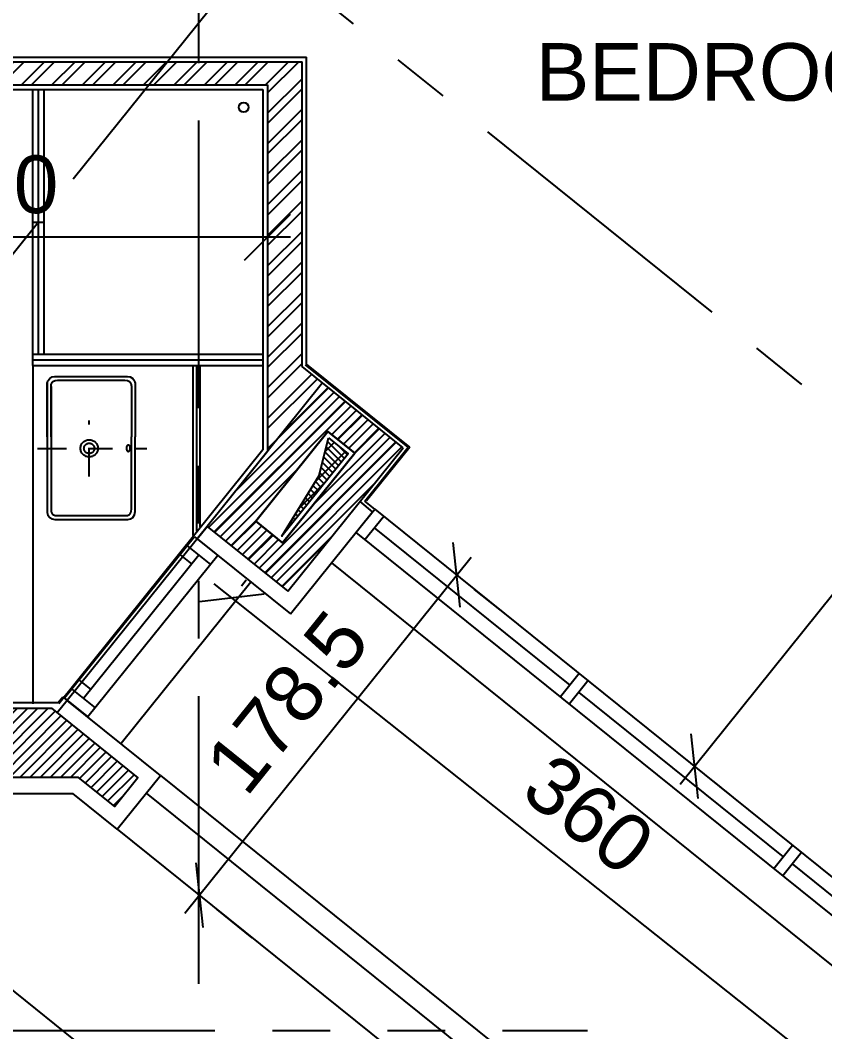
# Model space of a CAD drawing. Extents: x 186.8 to 246.9, y -2.6 to 70.8.
# Drawn here: x 208.791 to 212.287, y 41.995 to 46.389 of the extents above; entities that cross this region are included whole.
import ezdxf

# ---------------------------------------------------------------- set-up
doc = ezdxf.new("R2010")
doc.units = 0
doc.header["$MEASUREMENT"] = 0
doc.header["$PDMODE"] = 35
doc.header["$PDSIZE"] = 0.3
for name, pattern in [('AXIS_100$0$A-AXIS$0$PHANTOM', [2.5, 1.25, -0.25, 0.25, -0.25, 0.25, -0.25]), ('CENTER', [2, 1.25, -0.25, 0.25, -0.25]), ('DASHDOTX2', [50.8, 25.4, -12.7, 0, -12.7])]:
    doc.linetypes.add(name, pattern=pattern)
doc.layers.get('0').update_dxf_attribs({"linetype": 'CONTINUOUS'})
doc.layers.get('DEFPOINTS').update_dxf_attribs({"linetype": 'CONTINUOUS'})
for name, color, linetype in [('A-ALU', 9, 'CONTINUOUS'), ('A-AXIS-SANITARY', 10, 'DASHDOTX2'), ('A-BALUST', 1, 'CONTINUOUS'), ('a-dim', 3, 'CONTINUOUS'), ('A-FLOR-PFIX', 61, 'CONTINUOUS'), ('A-HATCH-CONC', 8, 'CONTINUOUS'), ('A-HATCH-WALL', 8, 'CONTINUOUS'), ('A-NOMENCLATURE', 3, 'CONTINUOUS'), ('A-PLASTER', 8, 'CONTINUOUS'), ('A-PROJECTION', 9, 'CONTINUOUS'), ('a-revetement', 1, 'CONTINUOUS'), ('A-SECT-TILE', 12, 'CONTINUOUS'), ('a-shaft', 251, 'CONTINUOUS'), ('A-WALL', 4, 'CONTINUOUS'), ('AXIS_100$0$A-AXIS-100', 10, 'AXIS_100$0$A-AXIS$0$PHANTOM'), ('electrical', 151, 'CONTINUOUS'), ('S-9-10TH$0$A-SHAFT 9-10TH', 8, 'CONTINUOUS'), ('S-9-10TH$0$A-STR 9-10TH', 2, 'CONTINUOUS')]:
    doc.layers.add(name, color=color, linetype=linetype)
doc.styles.add('A100-STEXT', font='ARIAL.TTF', dxfattribs={"height": 0.25})
doc.dimstyles.new('A100-DIM', dxfattribs={"dimtxt": 0.25, "dimasz": 0.2, "dimexe": 0.1, "dimexo": 0.3, "dimgap": 0.1, "dimtad": 1, "dimlfac": 100, "dimrnd": 0.5, "dimdsep": 46, "dimtxsty": 'A100-STEXT', "dimblk1": 'OBLIQUE', "dimblk2": 'OBLIQUE', "dimsah": 1, "dimcen": -0.05, "dimdle": 0.1, "dimclrd": 15, "dimclre": 15, "dimclrt": 256, "dimadec": 0, "dimazin": 0, "dimtfac": 0.28, "dimtix": 1, "dimtmove": 2, "dimatfit": 3, "dimldrblk": 'OBLIQUE', "dimfxl": 0, "dimtolj": 1, "dimarcsym": 0})

# ---------------------------------------------------------------- blocks, each defined once
blk = doc.blocks.new('A$C3405169C')
at = {"layer": 'A-ALU'}
for p, q in [((14.8628, 44.1644), (14.9443, 44.2657)), ((14.9018, 44.1331), (14.9833, 44.2344)), ((15.8327, 43.5513), (15.7512, 43.45)), ((15.8716, 43.52), (15.7902, 43.4187)), ((16.6785, 42.7042), (16.76, 42.8055)), ((16.7175, 42.6729), (16.799, 42.7742)), ((17.4422, 42.0901), (17.5237, 42.1914)), ((17.4812, 42.0587), (17.5626, 42.1601))]:
    blk.add_line(p, q, dxfattribs=at)
for points in [[(14.9443, 44.2657), (17.5626, 42.1601)], [(14.9425, 44.1837), (15.7919, 43.5006)], [(14.8628, 44.1644), (17.4812, 42.0587)], [(15.8309, 43.4693), (16.7193, 42.7549)], [(16.7582, 42.7236), (17.4829, 42.1407)]]:
    blk.add_lwpolyline(points, dxfattribs=at)
blk = doc.blocks.new('A$C59A015EB')
at = {"layer": 'A-ALU'}
for p, q in [((14.1608, 44.1451), (13.5968, 43.4438)), ((14.1608, 44.1451), (14.2621, 44.0637)), ((14.1294, 44.1062), (14.2307, 44.0247)), ((14.1801, 44.0654), (13.6787, 43.442)), ((14.2621, 44.0637), (13.6981, 43.3623)), ((14.0981, 44.0672), (14.1488, 44.0265)), ((13.6594, 43.5217), (13.7101, 43.481)), ((13.6281, 43.4828), (13.7294, 43.4013)), ((13.5968, 43.4438), (13.6981, 43.3623))]:
    blk.add_line(p, q, dxfattribs=at)
blk.add_blockref('A$C3405169C', (0, 0), dxfattribs=at)
blk = doc.blocks.new('_OBLIQUE')
at = {"color": 0, "linetype": 'ByBlock'}
blk.add_line((-0.5, -0.5), (0.5, 0.5), dxfattribs=at)
blk = doc.blocks.new('*D58')
at = {"layer": 'a-dim', "color": 15, "lineweight": -2}
for p, q in [((207.4655, 45.6126), (207.4655, 45.5471)), ((209.8655, 45.6126), (209.8655, 45.5471)), ((209.9655, 45.4471), (207.3655, 45.4471))]:
    blk.add_line(p, q, dxfattribs=at)
at = {"layer": 'DEFPOINTS', "color": 0}
for p in [(207.4655, 45.4471), (207.4655, 45.3126), (209.8655, 45.3126)]:
    blk.add_point(p, dxfattribs=at)
at = {"layer": 'a-dim', "color": 15, "lineweight": -2, "xscale": 0.2, "yscale": 0.2, "zscale": 0.2}
for p, rotation in [((207.4655, 45.4471), 180.0000000006712), ((209.8655, 45.4471), 6.712230771199757e-10)]:
    blk.add_blockref('_OBLIQUE', p, dxfattribs=dict(at, rotation=rotation))
at = {"layer": 'a-dim', "insert": (208.6655, 45.6747), "char_height": 0.25, "attachment_point": 5, "style": 'A100-STEXT'}
blk.add_mtext('\\A1;240', dxfattribs=at)
blk = doc.blocks.new('*D59')
at = {"layer": 'a-dim', "color": 15, "lineweight": -2}
for p, q in [((208.5894, 43.3), (208.5894, 46.2091)), ((208.6267, 46.1091), (208.4894, 46.1091)), ((208.6267, 43.4), (208.4894, 43.4))]:
    blk.add_line(p, q, dxfattribs=at)
at = {"layer": 'DEFPOINTS', "color": 0}
for p in [(208.5894, 46.1091), (208.9267, 46.1091), (208.9267, 43.4)]:
    blk.add_point(p, dxfattribs=at)
at = {"layer": 'a-dim', "color": 15, "lineweight": -2, "xscale": 0.2, "yscale": 0.2, "zscale": 0.2}
for p, rotation in [((208.5894, 46.1091), 90), ((208.5894, 43.4), 270)]:
    blk.add_blockref('_OBLIQUE', p, dxfattribs=dict(at, rotation=rotation))
at = {"layer": 'a-dim', "insert": (208.3639, 44.7546), "char_height": 0.25, "attachment_point": 5, "rotation": 90, "style": 'A100-STEXT'}
blk.add_mtext('\\A1;271', dxfattribs=at)
blk = doc.blocks.new('*D63')
at = {"layer": 'a-dim', "color": 15, "lineweight": -2}
for p, q in [((209.6919, 51.1944), (209.5333, 50.9971)), ((216.0798, 45.8607), (209.518, 51.1377)), ((216.0979, 46.0427), (215.9393, 45.8454))]:
    blk.add_line(p, q, dxfattribs=at)
at = {"layer": 'DEFPOINTS', "color": 0}
for p in [(209.8799, 51.4281), (209.5959, 51.075), (216.2859, 46.2765)]:
    blk.add_point(p, dxfattribs=at)
at = {"layer": 'a-dim', "color": 15, "lineweight": -2, "xscale": 0.2, "yscale": 0.2, "zscale": 0.2}
for p, rotation in [((209.5959, 51.075), 141.1937093757805), ((216.0019, 45.9233), 321.1937093757805)]:
    blk.add_blockref('_OBLIQUE', p, dxfattribs=dict(at, rotation=rotation))
at = {"layer": 'a-dim', "insert": (212.9416, 48.6766), "char_height": 0.25, "attachment_point": 5, "rotation": 321.1937, "style": 'A100-STEXT'}
blk.add_mtext('\\A1;822', dxfattribs=at)
blk = doc.blocks.new('*D64')
at = {"layer": 'a-dim', "color": 15, "lineweight": -2}
for p, q in [((211.6582, 43.0704), (214.2684, 46.3161)), ((214.3592, 46.1147), (214.2836, 46.1755)), ((211.8744, 43.0249), (211.7988, 43.0857))]:
    blk.add_line(p, q, dxfattribs=at)
at = {"layer": 'DEFPOINTS', "color": 0}
for p in [(214.1255, 46.3027), (214.2057, 46.2382), (211.6406, 43.2129)]:
    blk.add_point(p, dxfattribs=at)
at = {"layer": 'a-dim', "color": 15, "lineweight": -2, "xscale": 0.2, "yscale": 0.2, "zscale": 0.2}
for p, rotation in [((214.2057, 46.2382), 51.19370936248561), ((211.7209, 43.1484), 231.1937093624856)]:
    blk.add_blockref('_OBLIQUE', p, dxfattribs=dict(at, rotation=rotation))
at = {"layer": 'a-dim', "insert": (212.7858, 44.836), "char_height": 0.25, "attachment_point": 5, "rotation": 51.1937, "style": 'A100-STEXT'}
blk.add_mtext('\\A1;396.5', dxfattribs=at)
blk = doc.blocks.new('*D66')
at = {"layer": 'a-dim', "color": 15, "lineweight": -2}
for p, q in [((212.3443, 47.3502), (212.0908, 47.035)), ((212.0756, 47.1756), (214.4324, 45.2802)), ((214.5452, 45.5801), (214.2918, 45.265))]:
    blk.add_line(p, q, dxfattribs=at)
at = {"layer": 'DEFPOINTS', "color": 0}
for p in [(212.5323, 47.5839), (214.7333, 45.8139), (214.3545, 45.3429)]:
    blk.add_point(p, dxfattribs=at)
at = {"layer": 'a-dim', "color": 15, "lineweight": -2, "xscale": 0.2, "yscale": 0.2, "zscale": 0.2}
for p, rotation in [((212.1535, 47.1129), 141.1937093624821), ((214.3545, 45.3429), 321.1937093624821)]:
    blk.add_blockref('_OBLIQUE', p, dxfattribs=dict(at, rotation=rotation))
at = {"layer": 'a-dim', "insert": (213.3966, 46.4053), "char_height": 0.25, "attachment_point": 5, "rotation": 321.1937, "style": 'A100-STEXT'}
blk.add_mtext('\\A1;282.5', dxfattribs=at)
blk = doc.blocks.new('*D138')
at = {"layer": 'a-dim', "color": 15, "lineweight": -2}
for p, q in [((209.752, 43.9321), (209.7722, 43.9575)), ((209.6317, 43.9414), (212.6087, 41.5786)), ((212.5723, 41.6937), (212.5925, 41.7191))]:
    blk.add_line(p, q, dxfattribs=at)
at = {"layer": 'DEFPOINTS', "color": 0}
for p in [(209.5655, 43.6971), (212.5303, 41.6408), (212.3858, 41.4587)]:
    blk.add_point(p, dxfattribs=at)
at = {"layer": 'a-dim', "color": 15, "lineweight": -2, "xscale": 0.2, "yscale": 0.2, "zscale": 0.2}
for p, rotation in [((209.7101, 43.8792), 141.5617516908165), ((212.5303, 41.6408), 321.5617516908165)]:
    blk.add_blockref('_OBLIQUE', p, dxfattribs=dict(at, rotation=rotation))
at = {"layer": 'a-dim', "insert": (211.2618, 42.9384), "char_height": 0.25, "attachment_point": 5, "rotation": 321.5618, "style": 'A100-STEXT'}
blk.add_mtext('\\A1;360', dxfattribs=at)
blk = doc.blocks.new('*D139')
at = {"layer": 'a-dim', "color": 15, "lineweight": -2}
for p, q in [((209.5063, 42.5104), (210.7503, 44.0572)), ((210.918, 43.7941), (210.7655, 43.9166)), ((209.7993, 42.4031), (209.6469, 42.5256))]:
    blk.add_line(p, q, dxfattribs=at)
at = {"layer": 'DEFPOINTS', "color": 0}
for p in [(210.6842, 43.9821), (210.6876, 43.9793), (209.5655, 42.5911)]:
    blk.add_point(p, dxfattribs=at)
at = {"layer": 'a-dim', "color": 15, "lineweight": -2, "xscale": 0.2, "yscale": 0.2, "zscale": 0.2}
for p, rotation in [((210.6876, 43.9793), 51.19370937274211), ((209.569, 42.5883), 231.1937093727421)]:
    blk.add_blockref('_OBLIQUE', p, dxfattribs=dict(at, rotation=rotation))
at = {"layer": 'a-dim', "insert": (209.9509, 43.4265), "char_height": 0.25, "attachment_point": 5, "rotation": 51.1937, "style": 'A100-STEXT'}
blk.add_mtext('\\A1;178.5', dxfattribs=at)

msp = doc.modelspace()

# ---------------------------------------------------------------- hatches: boundary and pattern name
at = {"layer": 'A-HATCH-CONC'}
h = msp.add_hatch(dxfattribs=at)
h.set_pattern_fill('ANSI31', color=256, scale=0.25, style=0)
h.set_pattern_definition([(45, (195.387175, -3e-10), (-0.022097087, 0.022097087), [])])
h.paths.add_polyline_path([(208.92668, 43.4), (207.31554, 43.4), (207.31554, 43.1), (209.04441, 43.1), (209.20215, 42.97315), (209.30242, 43.09783)])
at = {"layer": 'A-HATCH-WALL'}
h = msp.add_hatch(dxfattribs=at)
h.set_pattern_fill('ANSI32', color=256, scale=0.25, style=0)
h.set_pattern_definition([(45, (241.95445, -21.76068), (-0.06629126, 0.06629126), []), (45, (241.998645, -21.76068), (-0.06629126, 0.06629126), [])])
h.paths.add_polyline_path([(207.46554, 45.16411), (207.31554, 45.16411), (207.31554, 44.345), (207.46554, 44.345)])
h.paths.add_polyline_path([(207.74554, 47.58), (207.74554, 46.67), (207.48554, 46.67), (207.65961, 46.83685)])
h.paths.add_polyline_path([(207.76554, 47.75), (207.76554, 46.4), (207.46554, 46.4), (207.46554, 47.75)])
h.paths.add_polyline_path([(207.74554, 47.58), (207.74554, 46.67), (207.48554, 46.67), (207.65961, 46.83685)])
h.paths.add_polyline_path([(207.31554, 46.05411), (207.46554, 46.05411), (207.46554, 46.10911), (209.86554, 46.10911), (209.86554, 44.51612), (209.60351, 44.19028), (209.95418, 43.90827), (210.45553, 44.53169), (210.01554, 44.88552), (210.01554, 46.20911), (207.91554, 46.20911), (207.91554, 47.75), (208.57566, 47.75), (208.57566, 47.9), (207.31554, 47.9)])
h.paths.add_polyline_path([(210.1308, 44.57468), (210.21651, 44.50575), (209.92824, 44.14729), (210.08992, 44.41156)])
h.paths.add_polyline_path([(210.12774, 44.6028), (210.24463, 44.5088), (209.93129, 44.11917), (209.8144, 44.21317)])
h.paths.add_polyline_path([(210.1308, 44.57468), (210.21651, 44.50575), (209.92824, 44.14729), (210.08992, 44.41156)])
h = msp.add_hatch(dxfattribs=at)
h.set_pattern_fill('ANSI32', color=256, scale=0.25, style=0)
h.set_pattern_definition([(45, (195.38718, -3e-10), (-0.06629126, 0.06629126), []), (45, (195.43137, -3e-10), (-0.06629126, 0.06629126), [])])
h.paths.add_polyline_path([(210.12774, 44.6028), (210.24463, 44.5088), (209.93129, 44.11917), (209.8144, 44.21317)], flags=16)
h.paths.add_polyline_path([(210.1308, 44.57468), (210.21651, 44.50575), (209.92824, 44.14729), (210.08992, 44.41156)], flags=0)
h.paths.add_polyline_path([(210.10486, 44.8137), (209.60351, 44.19028), (209.95418, 43.90827), (210.45553, 44.53169)])
at = {"layer": 'a-shaft'}
h = msp.add_hatch(dxfattribs=at)
h.set_pattern_fill('_USER,_O', color=256, scale=0.02, angle=315, pattern_type=0)
h.set_pattern_definition([(315, (-338181.159556, -23743.371716), (0.0141421356237, 0.0141421356237), [])])
h.paths.add_polyline_path([(210.08992, 44.41156), (209.92824, 44.14729), (210.21651, 44.50575), (210.1308, 44.57468)])
h = msp.add_hatch(dxfattribs=at)
h.set_pattern_fill('_USER,_O', color=256, scale=0.02, angle=315, pattern_type=0)
h.set_pattern_definition([(315, (-338181.159556, -23743.371716), (0.0141421356237, 0.0141421356237), [])])
h.paths.add_polyline_path([(210.08992, 44.41156), (209.92824, 44.14729), (210.21651, 44.50575), (210.1308, 44.57468)])

# ---------------------------------------------------------------- linework, layer by layer
at = {"layer": 'A-ALU'}
for p, q in [((209.86554, 44.51612), (208.99562, 43.43439)), ((209.79342, 43.94773), (209.2294, 43.24638))]:
    msp.add_line(p, q, dxfattribs=at)
msp.add_lwpolyline([(210.14346, 44.03195), (212.76181, 41.92627)], dxfattribs=at)
at = {"layer": 'A-AXIS-SANITARY', "linetype": 'CENTER', "ltscale": 0.1}
msp.add_line((208.86642, 44.52911), (209.34135, 44.52912), dxfattribs=at)
msp.add_lwpolyline([(209.09063, 44.40727), (209.09062, 44.65096)], dxfattribs=at)
at = {"layer": 'A-BALUST'}
for points in [[(209.40084, 43.10851), (212.01918, 41.00284)], [(209.33817, 43.03059), (211.95651, 40.92491)]]:
    msp.add_lwpolyline(points, dxfattribs=at)
at = {"layer": 'A-FLOR-PFIX'}
for p, q in [((208.84554, 44.88911), (208.84554, 46.08911)), ((208.87054, 44.93911), (208.87054, 46.08911)), ((208.89554, 44.93911), (208.89554, 46.08911)), ((208.89554, 45.51062), (208.84554, 45.51062)), ((208.84554, 44.93911), (209.84554, 44.93911)), ((208.84554, 44.91411), (209.84554, 44.91411)), ((208.84554, 44.88911), (209.84554, 44.88911)), ((208.84556, 44.88911), (208.84557, 43.42))]:
    msp.add_line(p, q, dxfattribs=at)
for points in [[(208.90832, 44.57942), (208.90832, 44.58203), (208.90832, 44.58941), (208.90832, 44.60088), (208.90832, 44.61575), (208.90832, 44.63335), (208.90832, 44.65298), (208.90831, 44.69567), (208.90831, 44.73835), (208.90831, 44.75799), (208.90831, 44.77559), (208.90831, 44.79046), (208.90831, 44.80192), (208.90831, 44.8093), (208.90831, 44.81191), (208.90909, 44.81749), (208.91126, 44.82292), (208.91892, 44.83259), (208.92948, 44.83946), (208.94116, 44.84207), (208.94211, 44.84207), (208.94486, 44.84207), (208.9493, 44.84207), (208.9553, 44.84207), (208.97153, 44.84208), (208.99258, 44.84208), (209.00466, 44.84208), (209.03246, 44.84208), (209.09288, 44.84208), (209.1533, 44.84208), (209.1811, 44.84208), (209.20601, 44.84208), (209.22706, 44.84208), (209.24329, 44.84208), (209.2493, 44.84208), (209.25374, 44.84208), (209.25649, 44.84208), (209.25743, 44.84208), (209.26911, 44.83947), (209.27968, 44.8326), (209.28734, 44.82293), (209.28952, 44.8175), (209.29029, 44.81192), (209.29029, 44.80931), (209.29029, 44.80193), (209.29029, 44.79047), (209.29029, 44.77559), (209.29029, 44.758), (209.29029, 44.73836), (209.29029, 44.69568), (209.2903, 44.65299), (209.2903, 44.63336), (209.2903, 44.61576), (209.2903, 44.60089), (209.2903, 44.58942), (209.2903, 44.58204), (209.2903, 44.57943)], [(208.90831, 44.81191), (208.90832, 44.48008), (208.90832, 44.4727), (208.90832, 44.46123), (208.90832, 44.44636), (208.90832, 44.42876), (208.90832, 44.40913), (208.90832, 44.36644), (208.90832, 44.32376), (208.90832, 44.30412), (208.90833, 44.28652), (208.90833, 44.27165), (208.90833, 44.26019), (208.90833, 44.25281), (208.90833, 44.2502), (208.9091, 44.24461), (208.91128, 44.23919), (208.91893, 44.22952), (208.9295, 44.22266), (208.94118, 44.22004), (208.94212, 44.22004), (208.94488, 44.22005), (208.94932, 44.22005), (208.95534, 44.22005), (208.97159, 44.22005), (208.99267, 44.22005), (209.00478, 44.22006), (209.03262, 44.22006), (209.09313, 44.22008), (209.15364, 44.22009), (209.18148, 44.22009), (209.20642, 44.2201), (209.2275, 44.2201), (209.24375, 44.22011), (209.24977, 44.22011), (209.25421, 44.22011), (209.25697, 44.22011), (209.25792, 44.22011), (209.27038, 44.22253), (209.28069, 44.22945), (209.28771, 44.24039), (209.28963, 44.24721), (209.2903, 44.25485), (209.2903, 44.25741), (209.2903, 44.26464), (209.2903, 44.27588), (209.2903, 44.29045), (209.2903, 44.3077), (209.2903, 44.32694), (209.2903, 44.36877), (209.2903, 44.41061), (209.2903, 44.42985), (209.2903, 44.4471), (209.2903, 44.46167), (209.2903, 44.47291), (209.2903, 44.48014), (209.2903, 44.57933)], [(208.92471, 44.57942), (208.92471, 44.58188), (208.92471, 44.5888), (208.92471, 44.59957), (208.92471, 44.61353), (208.92471, 44.63006), (208.9247, 44.6485), (208.9247, 44.68857), (208.9247, 44.72865), (208.9247, 44.74709), (208.9247, 44.76361), (208.9247, 44.77758), (208.9247, 44.78834), (208.9247, 44.79527), (208.9247, 44.79772), (208.9253, 44.80577), (208.92699, 44.81208), (208.92966, 44.81688), (208.93317, 44.82034), (208.94216, 44.82412), (208.95291, 44.82501), (208.95379, 44.82501), (208.95634, 44.82501), (208.96047, 44.82501), (208.96604, 44.82502), (208.98112, 44.82502), (208.98783, 44.82502), (209.01096, 44.82502), (209.03677, 44.82502), (209.09288, 44.82502), (209.14899, 44.82502), (209.17481, 44.82502), (209.19794, 44.82502), (209.21749, 44.82502), (209.23256, 44.82502), (209.23814, 44.82502), (209.24226, 44.82502), (209.24481, 44.82502), (209.24569, 44.82502), (209.25644, 44.82412), (209.26543, 44.82035), (209.26893, 44.81688), (209.2716, 44.81209), (209.2733, 44.80578), (209.2739, 44.79773), (209.2739, 44.79528), (209.2739, 44.78835), (209.2739, 44.77759), (209.2739, 44.76362), (209.2739, 44.7471), (209.2739, 44.72866), (209.2739, 44.68858), (209.2739, 44.6485), (209.2739, 44.63006), (209.2739, 44.61354), (209.2739, 44.59958), (209.2739, 44.58881), (209.2739, 44.58189), (209.2739, 44.57943)], [(208.9247, 44.79772), (208.92471, 44.48024), (208.92471, 44.47331), (208.92471, 44.46254), (208.92471, 44.44858), (208.92471, 44.43206), (208.92471, 44.41362), (208.92471, 44.37354), (208.92471, 44.33346), (208.92471, 44.31502), (208.92471, 44.29849), (208.92471, 44.28453), (208.92471, 44.27376), (208.92471, 44.26684), (208.92471, 44.26438), (208.92531, 44.25634), (208.92701, 44.25002), (208.92968, 44.24523), (208.93318, 44.24177), (208.94218, 44.238), (208.95293, 44.2371), (208.9538, 44.2371), (208.95636, 44.2371), (208.96048, 44.2371), (208.96606, 44.2371), (208.98113, 44.2371), (208.98784, 44.2371), (209.01097, 44.2371), (209.03679, 44.2371), (209.0929, 44.2371), (209.14901, 44.2371), (209.17482, 44.2371), (209.19795, 44.23711), (209.2175, 44.23711), (209.23257, 44.23711), (209.23815, 44.23711), (209.24227, 44.23711), (209.24483, 44.23711), (209.2457, 44.23711), (209.25645, 44.238), (209.26544, 44.24178), (209.26895, 44.24524), (209.27162, 44.25003), (209.27332, 44.25635), (209.27391, 44.26439), (209.27391, 44.26685), (209.27391, 44.27377), (209.27391, 44.28454), (209.27391, 44.2985), (209.27391, 44.31503), (209.27391, 44.33347), (209.27391, 44.37355), (209.27391, 44.41362), (209.27391, 44.43207), (209.27391, 44.44859), (209.27391, 44.46255), (209.2739, 44.47332), (209.2739, 44.48025), (209.2739, 44.57933)], [(209.09063, 44.49162), (209.08677, 44.49181), (209.08303, 44.49239), (209.07941, 44.49331), (209.07595, 44.49458), (209.07265, 44.49617), (209.06954, 44.49806), (209.06664, 44.50023), (209.06396, 44.50266), (209.06153, 44.50534), (209.05936, 44.50824), (209.05747, 44.51135), (209.05588, 44.51465), (209.05462, 44.51811), (209.05369, 44.52173), (209.05311, 44.52547), (209.05292, 44.52932), (209.05311, 44.53318), (209.05369, 44.53692), (209.05461, 44.54054), (209.05588, 44.544), (209.05747, 44.5473), (209.05936, 44.55041), (209.06153, 44.55331), (209.06396, 44.55599), (209.06664, 44.55842), (209.06954, 44.56059), (209.07265, 44.56248), (209.07595, 44.56407), (209.07941, 44.56534), (209.08302, 44.56626), (209.08677, 44.56684), (209.09063, 44.56703), (209.09448, 44.56684), (209.09822, 44.56627), (209.10184, 44.56534), (209.1053, 44.56407), (209.1086, 44.56248), (209.1117, 44.56059), (209.11461, 44.55842), (209.11728, 44.55599), (209.11972, 44.55331), (209.12189, 44.55041), (209.12378, 44.5473), (209.12536, 44.544), (209.12663, 44.54054), (209.12756, 44.53692), (209.12813, 44.53318), (209.12833, 44.52933), (209.12813, 44.52547), (209.12756, 44.52173), (209.12663, 44.51811), (209.12536, 44.51465), (209.12378, 44.51135), (209.12189, 44.50824), (209.11972, 44.50534), (209.11729, 44.50266), (209.11461, 44.50023), (209.11171, 44.49806), (209.1086, 44.49617), (209.1053, 44.49458), (209.10184, 44.49331), (209.09823, 44.49239), (209.09448, 44.49181), (209.09063, 44.49162), (209.09063, 44.49162)], [(209.09063, 44.50671), (209.08831, 44.50682), (209.08607, 44.50717), (209.0839, 44.50772), (209.08182, 44.50848), (209.07984, 44.50944), (209.07798, 44.51057), (209.07623, 44.51187), (209.07463, 44.51333), (209.07317, 44.51494), (209.07186, 44.51668), (209.07073, 44.51854), (209.06978, 44.52052), (209.06902, 44.5226), (209.06846, 44.52477), (209.06812, 44.52701), (209.068, 44.52932), (209.06812, 44.53164), (209.06846, 44.53389), (209.06902, 44.53605), (209.06978, 44.53813), (209.07073, 44.54011), (209.07186, 44.54198), (209.07317, 44.54372), (209.07463, 44.54533), (209.07623, 44.54679), (209.07797, 44.54809), (209.07984, 44.54922), (209.08182, 44.55018), (209.0839, 44.55094), (209.08606, 44.5515), (209.08831, 44.55184), (209.09063, 44.55196), (209.09294, 44.55184), (209.09518, 44.5515), (209.09735, 44.55094), (209.09943, 44.55018), (209.10141, 44.54922), (209.10327, 44.54809), (209.10501, 44.54679), (209.10662, 44.54533), (209.10808, 44.54372), (209.10938, 44.54198), (209.11051, 44.54011), (209.11147, 44.53813), (209.11223, 44.53606), (209.11279, 44.53389), (209.11313, 44.53164), (209.11324, 44.52933), (209.11313, 44.52701), (209.11279, 44.52477), (209.11223, 44.5226), (209.11147, 44.52052), (209.11052, 44.51854), (209.10938, 44.51668), (209.10808, 44.51494), (209.10662, 44.51333), (209.10501, 44.51187), (209.10327, 44.51057), (209.10141, 44.50944), (209.09943, 44.50848), (209.09735, 44.50772), (209.09519, 44.50717), (209.09294, 44.50682), (209.09063, 44.50671), (209.09063, 44.50671)], [(209.26079, 44.51475), (209.26012, 44.51483), (209.25947, 44.51506), (209.25885, 44.51543), (209.25825, 44.51594), (209.25767, 44.51657), (209.25714, 44.51733), (209.25663, 44.51819), (209.25617, 44.51916), (209.25537, 44.52139), (209.25476, 44.52395), (209.25438, 44.52678), (209.25425, 44.52981), (209.25438, 44.53285), (209.25476, 44.53567), (209.25537, 44.53823), (209.25617, 44.54046), (209.25663, 44.54143), (209.25713, 44.5423), (209.25767, 44.54306), (209.25825, 44.54369), (209.25885, 44.5442), (209.25947, 44.54457), (209.26012, 44.5448), (209.26079, 44.54488), (209.26146, 44.5448), (209.26211, 44.54457), (209.26274, 44.5442), (209.26334, 44.54369), (209.26391, 44.54306), (209.26445, 44.5423), (209.26495, 44.54143), (209.26542, 44.54046), (209.26621, 44.53823), (209.26682, 44.53567), (209.2672, 44.53285), (209.26733, 44.52981), (209.2672, 44.52678), (209.26682, 44.52395), (209.26622, 44.52139), (209.26542, 44.51916), (209.26495, 44.51819), (209.26445, 44.51733), (209.26391, 44.51657), (209.26334, 44.51594), (209.26274, 44.51543), (209.26211, 44.51506), (209.26146, 44.51483), (209.26079, 44.51475), (209.26079, 44.51475)]]:
    msp.add_lwpolyline(points, dxfattribs=at)
msp.add_circle((209.76173, 46.01067), 0.02131, dxfattribs=at)
at = {"layer": 'A-PLASTER'}
for p, q in [((207.93554, 46.22911), (210.03554, 46.22911)), ((210.03554, 44.8951), (210.03554, 46.22911)), ((207.48554, 46.08911), (209.84554, 46.08911)), ((209.84554, 46.08911), (209.84554, 44.52316)), ((210.47662, 44.53398), (210.03054, 44.89271)), ((210.48365, 44.53474), (210.03554, 44.8951)), ((209.84554, 44.52316), (208.95838, 43.42)), ((210.28861, 44.3002), (210.47662, 44.53398)), ((210.48365, 44.53474), (210.29564, 44.30096)), ((210.33147, 44.26573), (210.28861, 44.3002))]:
    msp.add_line(p, q, dxfattribs=at)
at = {"layer": 'A-PROJECTION'}
msp.add_lwpolyline([(209.21283, 42.87473), (211.83117, 40.76906)], dxfattribs=at)
at = {"layer": 'a-revetement'}
for p, q in [((210.32207, 44.25404), (210.26752, 44.29791)), ((209.96486, 43.80986), (210.32207, 44.25404)), ((209.55964, 44.13573), (209.60351, 44.19028)), ((209.55964, 44.13573), (209.96486, 43.80986)), ((208.99562, 43.43439), (208.95175, 43.37984)), ((209.40084, 43.10851), (208.99562, 43.43439)), ((209.21283, 42.87473), (209.40084, 43.10851)), ((206.76554, 43.03), (209.01976, 43.03)), ((209.21283, 42.87473), (209.01976, 43.03))]:
    msp.add_line(p, q, dxfattribs=at)
at = {"layer": 'A-SECT-TILE'}
for p, q in [((207.49054, 43.425), (208.95598, 43.425)), ((208.95598, 43.425), (208.97613, 43.45006)), ((208.97613, 43.45006), (208.99562, 43.43439))]:
    msp.add_line(p, q, dxfattribs=at)
at = {"layer": 'a-shaft'}
msp.add_lwpolyline([(210.1308, 44.57468), (210.21651, 44.50575), (209.92824, 44.14729), (210.08992, 44.41156), (210.1308, 44.57468)], dxfattribs=at)
msp.add_lwpolyline([(210.1308, 44.57468), (210.21651, 44.50575), (209.92824, 44.14729), (210.08992, 44.41156), (210.1308, 44.57468)], dxfattribs=at)
at = {"layer": 'A-WALL'}
for p, q in [((207.91554, 46.20911), (210.01554, 46.20911)), ((210.01554, 44.88552), (210.01554, 46.20911)), ((207.46554, 46.10911), (209.86554, 46.10911)), ((209.86554, 46.10911), (209.86554, 44.51612)), ((210.45553, 44.53169), (210.01554, 44.88552)), ((210.10486, 44.8137), (209.60351, 44.19028)), ((210.45553, 44.53169), (210.10486, 44.8137)), ((209.95418, 43.90827), (210.45553, 44.53169)), ((209.95418, 43.90827), (210.45553, 44.53169)), ((209.60351, 44.19028), (209.95418, 43.90827))]:
    msp.add_line(p, q, dxfattribs=at)
msp.add_lwpolyline([(210.24463, 44.5088), (210.12774, 44.6028), (209.8144, 44.21317), (209.93129, 44.11917)], close=True, dxfattribs=at)
msp.add_lwpolyline([(210.24463, 44.5088), (210.12774, 44.6028), (209.8144, 44.21317), (209.93129, 44.11917)], close=True, dxfattribs=at)
at = {"layer": 'AXIS_100$0$A-AXIS-100'}
for p, q in [((204.3215, 39.85624), (225.7729, 66.5304)), ((209.56554, 63.4533), (209.56554, 41.71458)), ((231.27933, 29.45339), (195.49002, 58.2352)), ((228.64723, 26.18046), (192.85793, 54.96227)), ((193.38718, 42), (211.25575, 42))]:
    msp.add_line(p, q, dxfattribs=at)
at = {"layer": 'electrical'}
for p, q in [((209.54136, 44.88911), (209.54136, 44.15033)), ((209.55636, 44.88911), (209.55636, 44.16911)), ((209.57136, 44.88911), (209.57136, 44.18789))]:
    msp.add_line(p, q, dxfattribs=at)
at = {"layer": 'S-9-10TH$0$A-SHAFT 9-10TH'}
msp.add_lwpolyline([(210.12774, 44.6028), (210.24463, 44.5088), (209.93129, 44.11917), (209.8144, 44.21317)], close=True, dxfattribs=at)
at = {"layer": 'S-9-10TH$0$A-STR 9-10TH'}
msp.add_lwpolyline([(207.31554, 43.4), (208.92668, 43.4), (209.30242, 43.09783), (209.20215, 42.97315), (209.04441, 43.1), (207.31554, 43.1)], close=True, dxfattribs=at)

# ---------------------------------------------------------------- block references
at = {"layer": 'A-ALU'}
msp.add_blockref('A$C59A015EB', (195.38718, 0), dxfattribs=at)

# ---------------------------------------------------------------- texts
at = {"layer": 'A-NOMENCLATURE', "style": 'A100-STEXT'}
msp.add_text('BEDROOM 3', height=0.25, dxfattribs=at).set_placement((211.03079, 46.03984))

# ---------------------------------------------------------------- dimensions: what is measured, and where the dimension line sits
at = {"layer": 'a-dim'}
for p1, p2, distance, picture, middle in [((216.2859, 46.27645), (209.87993, 51.42814), 0.45314, '*D63', (212.9416, 48.67658)), ((212.53227, 47.58394), (214.73325, 45.81391), -0.60443, '*D66', (213.39663, 46.40531)), ((211.64064, 43.21289), (214.12547, 46.30269), -0.10295, '*D64', (212.78582, 44.83599)), ((208.92668, 43.4), (208.92668, 46.10911), 0.33732, '*D59', (208.36385, 44.75456)), ((209.86554, 45.31262), (207.46554, 45.31262), -0.13448, '*D58', (208.66554, 45.67474)), ((209.56554, 42.59108), (210.68418, 43.98207), -0.00441, '*D139', (209.9509, 43.42648)), ((209.56554, 43.69708), (212.38579, 41.45871), 0.23249, '*D138', (211.26177, 42.93838))]:
    dim = msp.add_aligned_dim(p1=p1, p2=p2, distance=distance, dimstyle='A100-DIM', dxfattribs=at)
    dim.commit()
    dim.dimension.update_dxf_attribs({"geometry": picture, "text_midpoint": middle})

doc.saveas('drawing.dxf')
